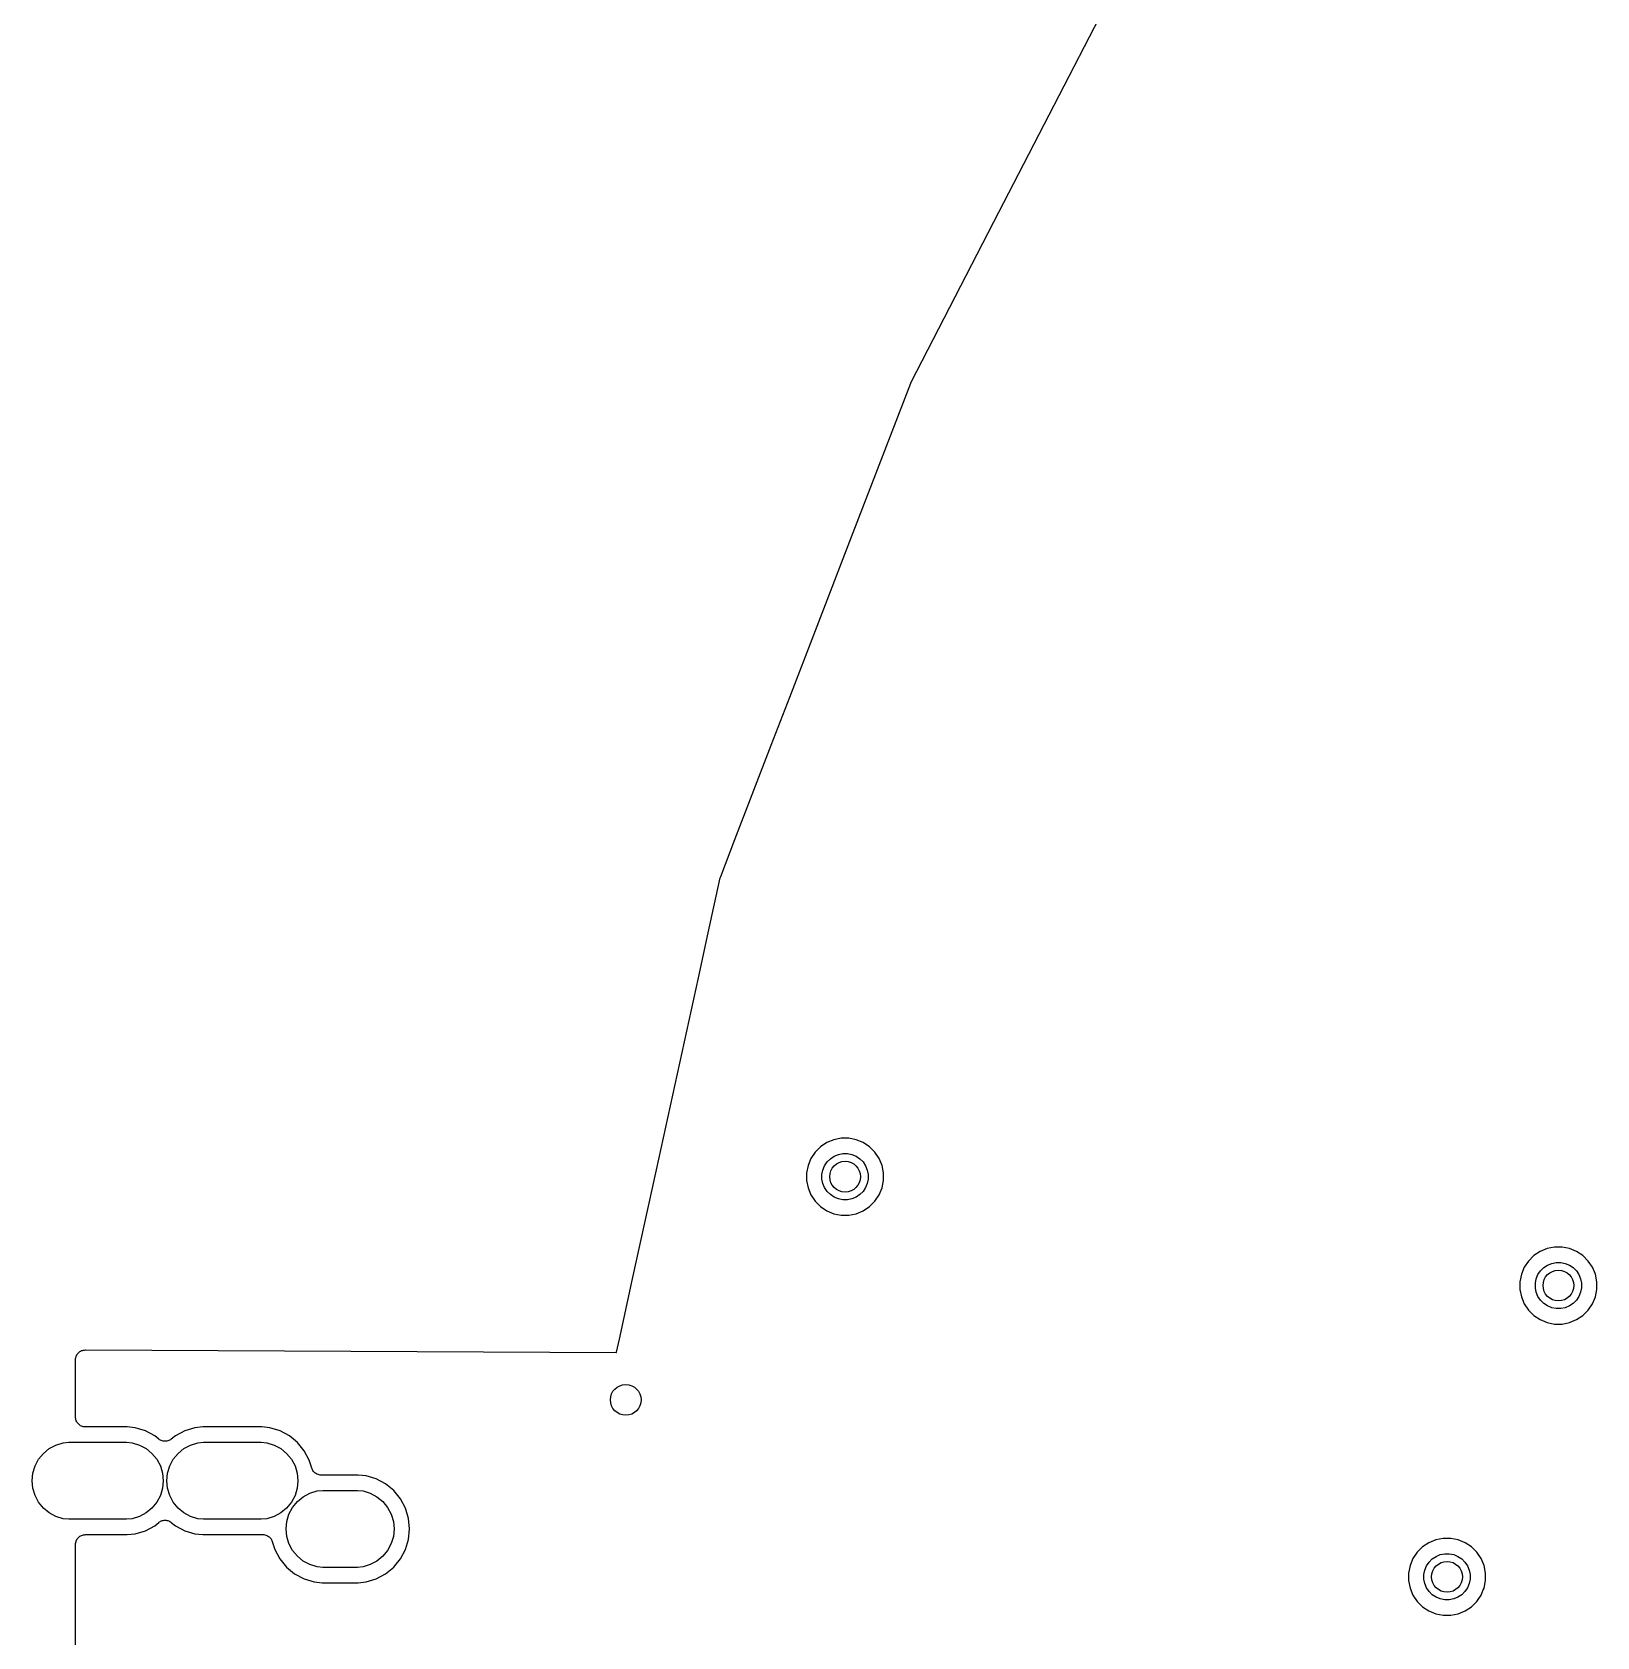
# Model space of a CAD drawing. Extents: x 76.5 to 170.2, y -170.2 to -83.1.
# Drawn here: x 76.45 to 96.79, y -124.83 to -103.97 of the extents above; entities that cross this region are included whole.
import ezdxf

# ---------------------------------------------------------------- set-up
doc = ezdxf.new("R2010")
doc.units = 0
doc.header["$MEASUREMENT"] = 0
doc.layers.add('BLACK', color=7, linetype='CONTINUOUS')

msp = doc.modelspace()

# ---------------------------------------------------------------- linework, layer by layer
at = {"layer": 'BLACK', "linetype": 'CONTINUOUS'}
for p, q in [((89.9299, -104.546), (90.6686, -103.114)), ((88.9521, -106.44), (89.9299, -104.546)), ((87.8763, -108.525), (88.9521, -106.44)), ((88.9521, -106.44), (88.9521, -106.44)), ((87.1019, -110.533), (87.8706, -108.537)), ((87.8706, -108.537), (87.8712, -108.535)), ((87.8712, -108.535), (87.874, -108.53)), ((87.874, -108.53), (87.8763, -108.525)), ((86.6336, -111.748), (87.1019, -110.533)), ((86.2998, -112.615), (86.6336, -111.748)), ((86.0597, -113.238), (86.2998, -112.615)), ((85.5874, -114.464), (86.0597, -113.238)), ((85.4016, -114.947), (85.5874, -114.464)), ((85.5874, -114.464), (85.5874, -114.464)), ((85.2404, -115.677), (85.396, -114.965)), ((85.396, -114.965), (85.3964, -114.963)), ((85.3964, -114.963), (85.3992, -114.955)), ((85.3992, -114.955), (85.4016, -114.947)), ((85.1128, -116.261), (85.2404, -115.677)), ((85.2404, -115.677), (85.2404, -115.677)), ((84.5667, -118.758), (85.1128, -116.261)), ((85.1128, -116.261), (85.1128, -116.261)), ((86.7813, -118.404), (86.6994, -118.459)), ((86.8722, -118.366), (86.7813, -118.404)), ((86.9688, -118.347), (86.8722, -118.366)), ((87.0673, -118.347), (86.9688, -118.347)), ((87.1639, -118.366), (87.0673, -118.347)), ((87.2549, -118.404), (87.1639, -118.366)), ((87.3368, -118.459), (87.2549, -118.404)), ((86.575, -118.61), (86.5373, -118.701)), ((86.6297, -118.529), (86.575, -118.61)), ((86.6994, -118.459), (86.6297, -118.529)), ((86.7851, -118.656), (86.8269, -118.614)), ((86.8269, -118.614), (86.876, -118.581)), ((86.876, -118.581), (86.9306, -118.559)), ((86.9306, -118.559), (86.9885, -118.547)), ((86.9885, -118.547), (87.0476, -118.547)), ((87.0476, -118.547), (87.1056, -118.559)), ((87.1056, -118.559), (87.1602, -118.581)), ((87.1602, -118.581), (87.2093, -118.614)), ((87.2093, -118.614), (87.2511, -118.656)), ((87.4065, -118.529), (87.3368, -118.459)), ((87.4612, -118.61), (87.4065, -118.529)), ((87.4989, -118.701), (87.4612, -118.61)), ((84.2576, -120.172), (84.5667, -118.758)), ((84.5667, -118.758), (84.5667, -118.758)), ((86.5373, -118.701), (86.5181, -118.798)), ((86.5181, -118.798), (86.5181, -118.897)), ((86.7181, -118.818), (86.7296, -118.76)), ((86.7181, -118.877), (86.7181, -118.818)), ((86.7296, -118.76), (86.7522, -118.705)), ((86.7522, -118.705), (86.7851, -118.656)), ((87.2511, -118.656), (87.2839, -118.705)), ((87.2839, -118.705), (87.3066, -118.76)), ((87.3066, -118.76), (87.3181, -118.818)), ((87.3181, -118.818), (87.3181, -118.877)), ((87.5181, -118.798), (87.4989, -118.701)), ((87.5181, -118.897), (87.5181, -118.798)), ((86.5181, -118.897), (86.5373, -118.993)), ((86.5373, -118.993), (86.575, -119.084)), ((86.7296, -118.935), (86.7181, -118.877)), ((86.7522, -118.989), (86.7296, -118.935)), ((86.7851, -119.039), (86.7522, -118.989)), ((86.8269, -119.08), (86.7851, -119.039)), ((87.2511, -119.039), (87.2093, -119.08)), ((87.2839, -118.989), (87.2511, -119.039)), ((87.3066, -118.935), (87.2839, -118.989)), ((87.3181, -118.877), (87.3066, -118.935)), ((87.4612, -119.084), (87.4989, -118.993)), ((87.4989, -118.993), (87.5181, -118.897)), ((86.575, -119.084), (86.6297, -119.166)), ((86.6297, -119.166), (86.6994, -119.236)), ((86.6994, -119.236), (86.7813, -119.29)), ((86.876, -119.113), (86.8269, -119.08)), ((86.9306, -119.136), (86.876, -119.113)), ((86.9885, -119.147), (86.9306, -119.136)), ((87.0476, -119.147), (86.9885, -119.147)), ((87.1056, -119.136), (87.0476, -119.147)), ((87.1602, -119.113), (87.1056, -119.136)), ((87.2093, -119.08), (87.1602, -119.113)), ((87.2549, -119.29), (87.3368, -119.236)), ((87.3368, -119.236), (87.4065, -119.166)), ((87.4065, -119.166), (87.4612, -119.084)), ((86.7813, -119.29), (86.8722, -119.328)), ((86.8722, -119.328), (86.9688, -119.347)), ((86.9688, -119.347), (87.0673, -119.347)), ((87.0673, -119.347), (87.1639, -119.328)), ((87.1639, -119.328), (87.2549, -119.29)), ((95.9688, -119.873), (95.8991, -119.943)), ((96.0507, -119.818), (95.9688, -119.873)), ((96.1416, -119.78), (96.0507, -119.818)), ((96.2382, -119.761), (96.1416, -119.78)), ((96.3367, -119.761), (96.2382, -119.761)), ((96.4333, -119.78), (96.3367, -119.761)), ((96.5243, -119.818), (96.4333, -119.78)), ((96.6062, -119.873), (96.5243, -119.818)), ((96.6759, -119.943), (96.6062, -119.873)), ((95.8444, -120.024), (95.8067, -120.115)), ((95.8991, -119.943), (95.8444, -120.024)), ((96.0216, -120.119), (96.0545, -120.07)), ((96.0545, -120.07), (96.0962, -120.028)), ((96.0962, -120.028), (96.1454, -119.995)), ((96.1454, -119.995), (96.2, -119.973)), ((96.2, -119.973), (96.2579, -119.961)), ((96.2579, -119.961), (96.317, -119.961)), ((96.317, -119.961), (96.375, -119.973)), ((96.375, -119.973), (96.4296, -119.995)), ((96.4296, -119.995), (96.4787, -120.028)), ((96.4787, -120.028), (96.5205, -120.07)), ((96.5205, -120.07), (96.5533, -120.119)), ((96.7306, -120.024), (96.6759, -119.943)), ((96.7683, -120.115), (96.7306, -120.024)), ((84.0854, -120.96), (84.2576, -120.172)), ((95.8067, -120.115), (95.7875, -120.212)), ((95.7875, -120.212), (95.7875, -120.311)), ((95.7875, -120.311), (95.8067, -120.407)), ((95.9875, -120.232), (95.999, -120.174)), ((95.9875, -120.291), (95.9875, -120.232)), ((95.999, -120.349), (95.9875, -120.291)), ((95.999, -120.174), (96.0216, -120.119)), ((96.5533, -120.119), (96.576, -120.174)), ((96.576, -120.174), (96.5875, -120.232)), ((96.5875, -120.291), (96.576, -120.349)), ((96.5875, -120.232), (96.5875, -120.291)), ((96.7875, -120.212), (96.7683, -120.115)), ((96.7683, -120.407), (96.7875, -120.311)), ((96.7875, -120.311), (96.7875, -120.212)), ((95.8067, -120.407), (95.8444, -120.498)), ((95.8444, -120.498), (95.8991, -120.58)), ((96.0216, -120.403), (95.999, -120.349)), ((96.0545, -120.453), (96.0216, -120.403)), ((96.0962, -120.494), (96.0545, -120.453)), ((96.1454, -120.527), (96.0962, -120.494)), ((96.4787, -120.494), (96.4296, -120.527)), ((96.5205, -120.453), (96.4787, -120.494)), ((96.5533, -120.403), (96.5205, -120.453)), ((96.576, -120.349), (96.5533, -120.403)), ((96.6759, -120.58), (96.7306, -120.498)), ((96.7306, -120.498), (96.7683, -120.407)), ((95.8991, -120.58), (95.9688, -120.65)), ((95.9688, -120.65), (96.0507, -120.704)), ((96.0507, -120.704), (96.1416, -120.742)), ((96.2, -120.55), (96.1454, -120.527)), ((96.2579, -120.561), (96.2, -120.55)), ((96.317, -120.561), (96.2579, -120.561)), ((96.375, -120.55), (96.317, -120.561)), ((96.4296, -120.527), (96.375, -120.55)), ((96.4333, -120.742), (96.5243, -120.704)), ((96.5243, -120.704), (96.6062, -120.65)), ((96.6062, -120.65), (96.6759, -120.58)), ((96.1416, -120.742), (96.2382, -120.761)), ((96.2382, -120.761), (96.3367, -120.761)), ((96.3367, -120.761), (96.4333, -120.742)), ((77.0403, -121.153), (77.0482, -121.144)), ((77.0482, -121.144), (77.056, -121.134)), ((77.056, -121.134), (77.0561, -121.134)), ((77.0561, -121.134), (77.0562, -121.134)), ((77.0562, -121.134), (77.0657, -121.127)), ((77.0657, -121.127), (77.0753, -121.119)), ((77.0753, -121.119), (77.0754, -121.119)), ((77.0754, -121.119), (77.0755, -121.119)), ((77.0755, -121.119), (77.0862, -121.113)), ((77.0862, -121.113), (77.0973, -121.107)), ((77.0973, -121.107), (77.0974, -121.107)), ((77.0974, -121.107), (77.0975, -121.107)), ((77.0975, -121.107), (77.109, -121.104)), ((77.109, -121.104), (77.121, -121.1)), ((77.121, -121.1), (77.1212, -121.1)), ((77.1212, -121.1), (77.1213, -121.1)), ((77.1213, -121.1), (77.1333, -121.099)), ((77.1333, -121.099), (77.1457, -121.098)), ((77.1457, -121.098), (84.0419, -121.131)), ((84.0419, -121.131), (84.0477, -121.13)), ((84.0477, -121.13), (84.0493, -121.125)), ((84.0477, -121.13), (84.0477, -121.13)), ((84.0493, -121.125), (84.0854, -120.96)), ((84.0854, -120.96), (84.0854, -120.96)), ((77.0181, -121.223), (77.0195, -121.211)), ((77.0181, -121.225), (77.0181, -121.223)), ((77.0181, -121.223), (77.0181, -121.223)), ((77.0181, -121.223), (77.0181, -121.223)), ((77.0181, -121.223), (77.0181, -121.223)), ((77.0181, -121.971), (77.0181, -121.225)), ((77.0195, -121.211), (77.0208, -121.199)), ((77.0208, -121.199), (77.0209, -121.198)), ((77.0208, -121.199), (77.0208, -121.199)), ((77.0209, -121.198), (77.0246, -121.187)), ((77.0246, -121.187), (77.0282, -121.175)), ((77.0282, -121.175), (77.0283, -121.175)), ((77.0283, -121.175), (77.0284, -121.175)), ((77.0284, -121.175), (77.0344, -121.164)), ((77.0344, -121.164), (77.0401, -121.153)), ((77.0401, -121.153), (77.0402, -121.153)), ((77.0402, -121.153), (77.0403, -121.153)), ((77.0193, -121.983), (77.0181, -121.971)), ((77.0203, -121.995), (77.0193, -121.983)), ((77.0205, -121.995), (77.0203, -121.995)), ((77.024, -122.007), (77.0205, -121.995)), ((77.0205, -121.995), (77.0205, -121.995)), ((77.0273, -122.018), (77.024, -122.007)), ((77.0275, -122.019), (77.0273, -122.018)), ((77.0277, -122.019), (77.0275, -122.019)), ((77.0333, -122.03), (77.0277, -122.019)), ((77.0388, -122.04), (77.0333, -122.03)), ((77.0391, -122.041), (77.0388, -122.04)), ((77.0393, -122.041), (77.0391, -122.041)), ((77.0469, -122.05), (77.0393, -122.041)), ((77.0543, -122.06), (77.0469, -122.05)), ((77.0547, -122.06), (77.0543, -122.06)), ((77.055, -122.06), (77.0547, -122.06)), ((77.0642, -122.068), (77.055, -122.06)), ((77.0733, -122.076), (77.0642, -122.068)), ((77.0737, -122.076), (77.0733, -122.076)), ((77.0741, -122.076), (77.0737, -122.076)), ((77.0846, -122.082), (77.0741, -122.076)), ((77.0951, -122.087), (77.0846, -122.082)), ((77.0955, -122.088), (77.0951, -122.087)), ((77.0959, -122.088), (77.0955, -122.088)), ((77.1073, -122.091), (77.0959, -122.088)), ((77.1187, -122.095), (77.1073, -122.091)), ((77.1191, -122.095), (77.1187, -122.095)), ((77.1196, -122.095), (77.1191, -122.095)), ((77.1314, -122.096), (77.1196, -122.095)), ((77.1433, -122.098), (77.1314, -122.096)), ((77.1442, -122.098), (77.1433, -122.098)), ((77.1451, -122.098), (77.1442, -122.098)), ((77.1442, -122.098), (77.1442, -122.098)), ((77.1442, -122.098), (77.1442, -122.098)), ((77.6906, -122.098), (77.1451, -122.098)), ((77.7935, -122.108), (77.6906, -122.098)), ((77.9254, -122.148), (77.7935, -122.108)), ((78.047, -122.213), (77.9254, -122.148)), ((78.4371, -122.148), (78.3155, -122.213)), ((78.569, -122.108), (78.4371, -122.148)), ((78.6719, -122.098), (78.569, -122.108)), ((79.4406, -122.098), (78.6719, -122.098)), ((79.5435, -122.108), (79.4406, -122.098)), ((79.6754, -122.148), (79.5435, -122.108)), ((79.797, -122.213), (79.6754, -122.148)), ((76.601, -122.442), (76.6771, -122.38)), ((76.6771, -122.38), (76.764, -122.334)), ((76.764, -122.334), (76.8582, -122.305)), ((76.8582, -122.305), (76.9317, -122.298)), ((76.9317, -122.298), (77.6808, -122.298)), ((77.6808, -122.298), (77.7543, -122.305)), ((77.7543, -122.305), (77.8485, -122.334)), ((77.8485, -122.334), (77.9354, -122.38)), ((77.9354, -122.38), (78.0115, -122.442)), ((78.1007, -122.257), (78.047, -122.213)), ((78.1106, -122.264), (78.1007, -122.257)), ((78.1204, -122.27), (78.1106, -122.264)), ((78.1209, -122.27), (78.1204, -122.27)), ((78.1213, -122.271), (78.1209, -122.27)), ((78.1323, -122.275), (78.1213, -122.271)), ((78.1432, -122.28), (78.1323, -122.275)), ((78.1437, -122.28), (78.1432, -122.28)), ((78.1442, -122.28), (78.1437, -122.28)), ((78.1559, -122.283), (78.1442, -122.28)), ((78.1675, -122.285), (78.1559, -122.283)), ((78.168, -122.285), (78.1675, -122.285)), ((78.1685, -122.285), (78.168, -122.285)), ((78.1804, -122.285), (78.1685, -122.285)), ((78.1923, -122.285), (78.1804, -122.285)), ((78.1928, -122.285), (78.1923, -122.285)), ((78.1933, -122.285), (78.1928, -122.285)), ((78.205, -122.283), (78.1933, -122.285)), ((78.2166, -122.281), (78.205, -122.283)), ((78.2171, -122.281), (78.2166, -122.281)), ((78.2176, -122.28), (78.2171, -122.281)), ((78.2286, -122.276), (78.2176, -122.28)), ((78.2396, -122.272), (78.2286, -122.276)), ((78.2401, -122.271), (78.2396, -122.272)), ((78.2405, -122.271), (78.2401, -122.271)), ((78.2505, -122.265), (78.2405, -122.271)), ((78.2604, -122.258), (78.2505, -122.265)), ((78.2612, -122.257), (78.2604, -122.258)), ((78.2618, -122.257), (78.2612, -122.257)), ((78.2612, -122.257), (78.2612, -122.257)), ((78.2612, -122.257), (78.2612, -122.257)), ((78.3155, -122.213), (78.2618, -122.257)), ((78.351, -122.442), (78.4271, -122.38)), ((78.4271, -122.38), (78.514, -122.334)), ((78.514, -122.334), (78.6082, -122.305)), ((78.6082, -122.305), (78.6817, -122.298)), ((78.6817, -122.298), (79.4308, -122.298)), ((79.4308, -122.298), (79.5043, -122.305)), ((79.5043, -122.305), (79.5985, -122.334)), ((79.5985, -122.334), (79.6854, -122.38)), ((79.6854, -122.38), (79.7615, -122.442)), ((79.9036, -122.3), (79.797, -122.213)), ((79.9911, -122.407), (79.9036, -122.3)), ((76.4635, -122.7), (76.4921, -122.605)), ((76.4921, -122.605), (76.5385, -122.519)), ((76.5385, -122.519), (76.601, -122.442)), ((78.0115, -122.442), (78.074, -122.519)), ((78.074, -122.519), (78.1204, -122.605)), ((78.1204, -122.605), (78.149, -122.7)), ((78.2135, -122.7), (78.2421, -122.605)), ((78.2421, -122.605), (78.2885, -122.519)), ((78.2885, -122.519), (78.351, -122.442)), ((79.7615, -122.442), (79.824, -122.519)), ((79.824, -122.519), (79.8704, -122.605)), ((79.8704, -122.605), (79.899, -122.7)), ((80.0561, -122.529), (79.9911, -122.407)), ((80.0878, -122.633), (80.0561, -122.529)), ((76.4538, -122.798), (76.4635, -122.7)), ((76.4635, -122.896), (76.4538, -122.798)), ((78.149, -122.7), (78.1587, -122.798)), ((78.1587, -122.798), (78.149, -122.896)), ((78.2038, -122.798), (78.2135, -122.7)), ((78.2135, -122.896), (78.2038, -122.798)), ((79.899, -122.7), (79.9087, -122.798)), ((79.9087, -122.798), (79.899, -122.896)), ((80.0924, -122.644), (80.0878, -122.633)), ((80.0969, -122.655), (80.0924, -122.644)), ((80.0971, -122.656), (80.0969, -122.655)), ((80.0973, -122.656), (80.0971, -122.656)), ((80.1039, -122.666), (80.0973, -122.656)), ((80.1104, -122.676), (80.1039, -122.666)), ((80.1108, -122.676), (80.1104, -122.676)), ((80.1111, -122.677), (80.1108, -122.676)), ((80.1194, -122.685), (80.1111, -122.677)), ((80.1278, -122.694), (80.1194, -122.685)), ((80.1282, -122.694), (80.1278, -122.694)), ((80.1285, -122.694), (80.1282, -122.694)), ((80.1384, -122.701), (80.1285, -122.694)), ((80.1482, -122.708), (80.1384, -122.701)), ((80.1487, -122.708), (80.1482, -122.708)), ((80.1491, -122.708), (80.1487, -122.708)), ((80.1601, -122.713), (80.1491, -122.708)), ((80.171, -122.717), (80.1601, -122.713)), ((80.1715, -122.718), (80.171, -122.717)), ((80.172, -122.718), (80.1715, -122.718)), ((80.1837, -122.72), (80.172, -122.718)), ((80.1953, -122.723), (80.1837, -122.72)), ((80.1958, -122.723), (80.1953, -122.723)), ((80.1963, -122.723), (80.1958, -122.723)), ((80.2082, -122.723), (80.1963, -122.723)), ((80.2201, -122.723), (80.2082, -122.723)), ((80.221, -122.723), (80.2201, -122.723)), ((80.2211, -122.723), (80.221, -122.723)), ((80.221, -122.723), (80.221, -122.723)), ((80.2218, -122.723), (80.2211, -122.723)), ((80.2219, -122.723), (80.2218, -122.723)), ((80.6906, -122.723), (80.2219, -122.723)), ((80.7935, -122.733), (80.6906, -122.723)), ((80.9254, -122.773), (80.7935, -122.733)), ((81.047, -122.838), (80.9254, -122.773)), ((76.4921, -122.99), (76.4635, -122.896)), ((76.5385, -123.077), (76.4921, -122.99)), ((78.1204, -122.99), (78.074, -123.077)), ((78.149, -122.896), (78.1204, -122.99)), ((78.2421, -122.99), (78.2135, -122.896)), ((78.2885, -123.077), (78.2421, -122.99)), ((79.8704, -122.99), (79.824, -123.077)), ((79.899, -122.896), (79.8704, -122.99)), ((79.901, -123.067), (79.9771, -123.005)), ((79.9771, -123.005), (80.064, -122.959)), ((80.064, -122.959), (80.1582, -122.93)), ((80.1582, -122.93), (80.2317, -122.923)), ((80.2317, -122.923), (80.6808, -122.923)), ((80.6808, -122.923), (80.7543, -122.93)), ((80.7543, -122.93), (80.8485, -122.959)), ((80.8485, -122.959), (80.9354, -123.005)), ((80.9354, -123.005), (81.0115, -123.067)), ((81.1536, -122.925), (81.047, -122.838)), ((81.2411, -123.032), (81.1536, -122.925)), ((76.601, -123.153), (76.5385, -123.077)), ((76.6771, -123.216), (76.601, -123.153)), ((76.764, -123.262), (76.6771, -123.216)), ((77.9354, -123.216), (77.8485, -123.262)), ((78.0115, -123.153), (77.9354, -123.216)), ((78.074, -123.077), (78.0115, -123.153)), ((78.351, -123.153), (78.2885, -123.077)), ((78.4271, -123.216), (78.351, -123.153)), ((78.514, -123.262), (78.4271, -123.216)), ((79.6854, -123.216), (79.5985, -123.262)), ((79.7615, -123.153), (79.6854, -123.216)), ((79.824, -123.077), (79.7615, -123.153)), ((79.7635, -123.325), (79.7921, -123.23)), ((79.7921, -123.23), (79.8385, -123.144)), ((79.8385, -123.144), (79.901, -123.067)), ((81.0115, -123.067), (81.074, -123.144)), ((81.074, -123.144), (81.1204, -123.23)), ((81.1204, -123.23), (81.149, -123.325)), ((81.3061, -123.154), (81.2411, -123.032)), ((81.3461, -123.286), (81.3061, -123.154)), ((76.8582, -123.291), (76.764, -123.262)), ((76.9317, -123.298), (76.8582, -123.291)), ((77.6808, -123.298), (76.9317, -123.298)), ((77.7543, -123.291), (77.6808, -123.298)), ((77.8485, -123.262), (77.7543, -123.291)), ((77.9254, -123.448), (78.047, -123.383)), ((78.047, -123.383), (78.1007, -123.339)), ((78.1007, -123.339), (78.1013, -123.338)), ((78.1013, -123.338), (78.1021, -123.337)), ((78.1013, -123.338), (78.1013, -123.338)), ((78.1013, -123.338), (78.1013, -123.338)), ((78.1021, -123.337), (78.112, -123.331)), ((78.112, -123.331), (78.122, -123.324)), ((78.122, -123.324), (78.1224, -123.324)), ((78.1224, -123.324), (78.1229, -123.324)), ((78.1229, -123.324), (78.1339, -123.32)), ((78.1339, -123.32), (78.1449, -123.315)), ((78.1449, -123.315), (78.1454, -123.315)), ((78.1454, -123.315), (78.1459, -123.315)), ((78.1459, -123.315), (78.1576, -123.313)), ((78.1576, -123.313), (78.1692, -123.31)), ((78.1692, -123.31), (78.1697, -123.31)), ((78.1697, -123.31), (78.1702, -123.31)), ((78.1702, -123.31), (78.1821, -123.31)), ((78.1821, -123.31), (78.194, -123.31)), ((78.194, -123.31), (78.1945, -123.31)), ((78.1945, -123.31), (78.195, -123.31)), ((78.195, -123.31), (78.2066, -123.313)), ((78.2066, -123.313), (78.2183, -123.315)), ((78.2183, -123.315), (78.2188, -123.315)), ((78.2188, -123.315), (78.2193, -123.316)), ((78.2193, -123.316), (78.2302, -123.32)), ((78.2302, -123.32), (78.2412, -123.325)), ((78.2412, -123.325), (78.2416, -123.325)), ((78.2416, -123.325), (78.2421, -123.325)), ((78.2421, -123.325), (78.2519, -123.332)), ((78.2519, -123.332), (78.2618, -123.339)), ((78.2618, -123.339), (78.3155, -123.383)), ((78.3155, -123.383), (78.4371, -123.448)), ((78.6082, -123.291), (78.514, -123.262)), ((78.6817, -123.298), (78.6082, -123.291)), ((79.4308, -123.298), (78.6817, -123.298)), ((79.5043, -123.291), (79.4308, -123.298)), ((79.5985, -123.262), (79.5043, -123.291)), ((79.7538, -123.423), (79.7635, -123.325)), ((79.7635, -123.521), (79.7538, -123.423)), ((81.149, -123.325), (81.1587, -123.423)), ((81.1587, -123.423), (81.149, -123.521)), ((81.3596, -123.423), (81.3461, -123.286)), ((81.3461, -123.56), (81.3596, -123.423)), ((77.0181, -123.623), (77.0194, -123.611)), ((77.0181, -123.624), (77.0181, -123.623)), ((77.0181, -123.625), (77.0181, -123.624)), ((77.0181, -123.624), (77.0181, -123.624)), ((77.0181, -123.624), (77.0181, -123.624)), ((77.0181, -130.421), (77.0181, -123.625)), ((77.0194, -123.611), (77.0207, -123.599)), ((77.0207, -123.599), (77.0208, -123.599)), ((77.0208, -123.599), (77.0209, -123.598)), ((77.0209, -123.598), (77.0245, -123.587)), ((77.0245, -123.587), (77.028, -123.576)), ((77.028, -123.576), (77.0282, -123.575)), ((77.0282, -123.575), (77.0284, -123.575)), ((77.0284, -123.575), (77.0341, -123.564)), ((77.0341, -123.564), (77.0398, -123.554)), ((77.0398, -123.554), (77.0401, -123.553)), ((77.0401, -123.553), (77.0403, -123.553)), ((77.0403, -123.553), (77.048, -123.544)), ((77.048, -123.544), (77.0556, -123.535)), ((77.0556, -123.535), (77.0559, -123.534)), ((77.0559, -123.534), (77.0562, -123.534)), ((77.0562, -123.534), (77.0655, -123.527)), ((77.0655, -123.527), (77.0748, -123.519)), ((77.0748, -123.519), (77.0752, -123.519)), ((77.0752, -123.519), (77.0755, -123.518)), ((77.0755, -123.518), (77.0861, -123.513)), ((77.0861, -123.513), (77.0967, -123.507)), ((77.0967, -123.507), (77.0971, -123.507)), ((77.0971, -123.507), (77.0975, -123.507)), ((77.0975, -123.507), (77.109, -123.504)), ((77.109, -123.504), (77.1204, -123.5)), ((77.1204, -123.5), (77.1209, -123.5)), ((77.1209, -123.5), (77.1213, -123.5)), ((77.1213, -123.5), (77.1332, -123.499)), ((77.1332, -123.499), (77.1451, -123.498)), ((77.1451, -123.498), (77.6906, -123.498)), ((77.6906, -123.498), (77.7935, -123.488)), ((77.7935, -123.488), (77.9254, -123.448)), ((78.4371, -123.448), (78.569, -123.488)), ((78.569, -123.488), (78.6719, -123.498)), ((78.6719, -123.498), (79.4406, -123.498)), ((79.4406, -123.498), (79.4407, -123.498)), ((79.4407, -123.498), (79.4414, -123.498)), ((79.4414, -123.498), (79.4414, -123.498)), ((79.4414, -123.498), (79.4415, -123.498)), ((79.4415, -123.498), (79.4424, -123.498)), ((79.4424, -123.498), (79.4543, -123.498)), ((79.4543, -123.498), (79.4662, -123.498)), ((79.4662, -123.498), (79.4667, -123.498)), ((79.4667, -123.498), (79.4672, -123.498)), ((79.4672, -123.498), (79.4789, -123.5)), ((79.4789, -123.5), (79.4905, -123.503)), ((79.4905, -123.503), (79.491, -123.503)), ((79.491, -123.503), (79.4915, -123.503)), ((79.4915, -123.503), (79.5024, -123.508)), ((79.5024, -123.508), (79.5134, -123.512)), ((79.5134, -123.512), (79.5138, -123.513)), ((79.5138, -123.513), (79.5143, -123.513)), ((79.5143, -123.513), (79.5241, -123.52)), ((79.5241, -123.52), (79.5339, -123.526)), ((79.5339, -123.526), (79.5343, -123.527)), ((79.5343, -123.527), (79.5347, -123.527)), ((79.5347, -123.527), (79.543, -123.535)), ((79.543, -123.535), (79.5514, -123.544)), ((79.5514, -123.544), (79.5517, -123.544)), ((79.5517, -123.544), (79.5521, -123.545)), ((79.5521, -123.545), (79.5585, -123.554)), ((79.5585, -123.554), (79.5652, -123.564)), ((79.5652, -123.564), (79.5654, -123.565)), ((79.5654, -123.565), (79.5656, -123.565)), ((79.5656, -123.565), (79.5701, -123.576)), ((79.5701, -123.576), (79.5747, -123.587)), ((79.5747, -123.587), (79.6064, -123.692)), ((79.7921, -123.615), (79.7635, -123.521)), ((79.8385, -123.702), (79.7921, -123.615)), ((81.1204, -123.615), (81.074, -123.702)), ((81.149, -123.521), (81.1204, -123.615)), ((81.3061, -123.692), (81.3461, -123.56)), ((94.6029, -123.603), (94.521, -123.658)), ((94.6938, -123.565), (94.6029, -123.603)), ((94.7904, -123.546), (94.6938, -123.565)), ((94.8889, -123.546), (94.7904, -123.546)), ((94.9855, -123.565), (94.8889, -123.546)), ((95.0765, -123.603), (94.9855, -123.565)), ((95.1584, -123.658), (95.0765, -123.603)), ((79.6064, -123.692), (79.6714, -123.814)), ((79.6714, -123.814), (79.7589, -123.92)), ((79.901, -123.778), (79.8385, -123.702)), ((79.9771, -123.841), (79.901, -123.778)), ((80.064, -123.887), (79.9771, -123.841)), ((80.9354, -123.841), (80.8485, -123.887)), ((81.0115, -123.778), (80.9354, -123.841)), ((81.074, -123.702), (81.0115, -123.778)), ((81.1672, -123.904), (81.2411, -123.814)), ((81.2411, -123.814), (81.3061, -123.692)), ((94.3966, -123.809), (94.3589, -123.9)), ((94.4513, -123.727), (94.3966, -123.809)), ((94.521, -123.658), (94.4513, -123.727)), ((94.5738, -123.904), (94.6067, -123.855)), ((94.6067, -123.855), (94.6484, -123.813)), ((94.6484, -123.813), (94.6976, -123.78)), ((94.6976, -123.78), (94.7522, -123.757)), ((94.7522, -123.757), (94.8101, -123.746)), ((94.8101, -123.746), (94.8692, -123.746)), ((94.8692, -123.746), (94.9272, -123.757)), ((94.9272, -123.757), (94.9818, -123.78)), ((94.9818, -123.78), (95.0309, -123.813)), ((95.0309, -123.813), (95.0727, -123.855)), ((95.0727, -123.855), (95.1055, -123.904)), ((95.2281, -123.727), (95.1584, -123.658)), ((95.2828, -123.809), (95.2281, -123.727)), ((95.3205, -123.9), (95.2828, -123.809)), ((79.7589, -123.92), (79.8655, -124.008)), ((79.8655, -124.008), (79.9871, -124.073)), ((80.1582, -123.916), (80.064, -123.887)), ((80.2317, -123.923), (80.1582, -123.916)), ((80.6808, -123.923), (80.2317, -123.923)), ((80.7543, -123.916), (80.6808, -123.923)), ((80.8485, -123.887), (80.7543, -123.916)), ((80.9254, -124.073), (81.047, -124.008)), ((81.047, -124.008), (81.1536, -123.92)), ((81.1536, -123.92), (81.1672, -123.904)), ((81.1672, -123.904), (81.1672, -123.904)), ((94.3589, -123.9), (94.3397, -123.997)), ((94.3397, -123.997), (94.3397, -124.095)), ((94.5397, -124.016), (94.5512, -123.958)), ((94.5397, -124.075), (94.5397, -124.016)), ((94.5512, -123.958), (94.5738, -123.904)), ((95.1055, -123.904), (95.1282, -123.958)), ((95.1282, -123.958), (95.1397, -124.016)), ((95.1397, -124.016), (95.1397, -124.075)), ((95.3397, -123.997), (95.3205, -123.9)), ((95.3397, -124.095), (95.3397, -123.997)), ((79.9871, -124.073), (80.119, -124.113)), ((80.119, -124.113), (80.2219, -124.123)), ((80.2219, -124.123), (80.6906, -124.123)), ((80.6906, -124.123), (80.7935, -124.113)), ((80.7935, -124.113), (80.9254, -124.073)), ((94.3397, -124.095), (94.3589, -124.192)), ((94.3589, -124.192), (94.3966, -124.283)), ((94.5512, -124.133), (94.5397, -124.075)), ((94.5738, -124.188), (94.5512, -124.133)), ((94.6067, -124.237), (94.5738, -124.188)), ((94.6484, -124.279), (94.6067, -124.237)), ((95.0727, -124.237), (95.0309, -124.279)), ((95.1055, -124.188), (95.0727, -124.237)), ((95.1282, -124.133), (95.1055, -124.188)), ((95.1397, -124.075), (95.1282, -124.133)), ((95.2828, -124.283), (95.3109, -124.215)), ((95.3109, -124.215), (95.3205, -124.192)), ((95.3109, -124.215), (95.3109, -124.215)), ((95.3205, -124.192), (95.3397, -124.095)), ((94.3966, -124.283), (94.4513, -124.365)), ((94.4513, -124.365), (94.521, -124.434)), ((94.521, -124.434), (94.6029, -124.489)), ((94.6976, -124.312), (94.6484, -124.279)), ((94.7522, -124.334), (94.6976, -124.312)), ((94.8101, -124.346), (94.7522, -124.334)), ((94.8692, -124.346), (94.8101, -124.346)), ((94.9272, -124.334), (94.8692, -124.346)), ((94.9818, -124.312), (94.9272, -124.334)), ((95.0309, -124.279), (94.9818, -124.312)), ((95.0765, -124.489), (95.1584, -124.434)), ((95.1584, -124.434), (95.2281, -124.365)), ((95.2281, -124.365), (95.2828, -124.283)), ((94.6029, -124.489), (94.6938, -124.527)), ((94.6938, -124.527), (94.7904, -124.546)), ((94.7904, -124.546), (94.8889, -124.546)), ((94.8889, -124.546), (94.9855, -124.527)), ((94.9855, -124.527), (95.0765, -124.489))]:
    msp.add_line(p, q, dxfattribs=at)
at = {"layer": 'BLACK'}
for centre in [(87.0181, -118.847), (96.2875, -120.261), (84.1681, -121.747), (94.8397, -124.046)]:
    msp.add_circle(centre, 0.2, dxfattribs=at)

doc.saveas('drawing.dxf')
